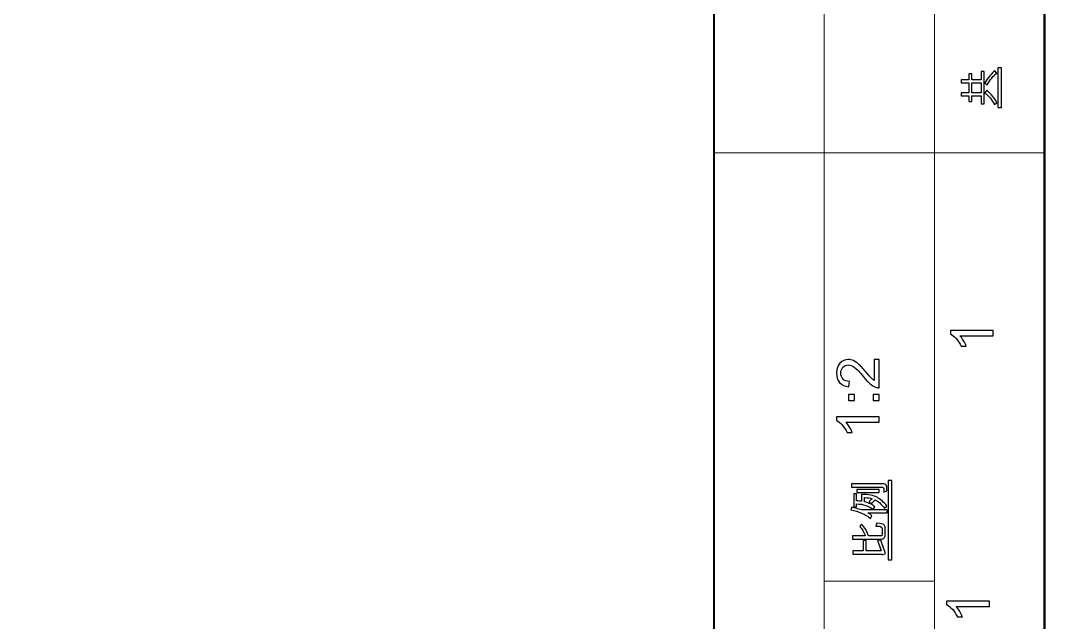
# Model space of a CAD drawing. Header units: millimetres. Extents: x -672 to 672, y -225 to 223.
# Drawn here: x -342.4 to -242, y -1.7 to 57.4 of the extents above; entities that cross this region are included whole.
import ezdxf

# ---------------------------------------------------------------- set-up
doc = ezdxf.new("R2010")
doc.units = ezdxf.units.MM
doc.header["$MEASUREMENT"] = 0
doc.layers.add('layer 1', color=7, linetype='Continuous')

msp = doc.modelspace()

# ---------------------------------------------------------------- linework, layer by layer
at = {"layer": 'layer 1', "lineweight": 40}
msp.add_open_spline([(-657.4845, 116.3825), (-657.4845, 116.3825), (-657.4845, -168.6175), (-657.4845, -168.6175), (-657.4845, -168.6175), (-241.9845, -168.6175), (-241.9845, -168.6175), (-241.9845, -168.6175), (-241.9845, 116.3825), (-241.9845, 116.3825), (-241.9845, 116.3825), (-657.4845, 116.3825), (-657.4845, 116.3825)], degree=3, knots=[0, 0, 0, 0, 0.25, 0.25, 0.25, 0.5, 0.5, 0.5, 0.75, 0.75, 0.75, 1, 1, 1, 1], dxfattribs=at)
for points in [[(-274.3845, -99.6175), (-274.3845, -99.6175), (-274.3845, 116.3825), (-274.3845, 116.3825)], [(-241.9845, -99.6175), (-241.9845, -99.6175), (-241.9845, 116.3825), (-241.9845, 116.3825)]]:
    msp.add_open_spline(points, degree=3, dxfattribs=at)
at = {"layer": 'layer 1', "lineweight": 9}
for points in [[(-263.5845, -99.6175), (-263.5845, -99.6175), (-263.5845, 116.3825), (-263.5845, 116.3825)], [(-252.7845, -99.6175), (-252.7845, -99.6175), (-252.7845, 116.3825), (-252.7845, 116.3825)], [(-274.3845, 44.3825), (-274.3845, 44.3825), (-241.9845, 44.3825), (-241.9845, 44.3825)], [(-263.5845, 2.3825), (-263.5845, 2.3825), (-252.7845, 2.3825), (-252.7845, 2.3825)]]:
    msp.add_open_spline(points, degree=3, dxfattribs=at)
at = {"layer": 'layer 1'}
for points, knots in [([(-248.2093, 52.3584), (-248.2093, 52.3584), (-247.9131, 52.3493), (-247.9131, 52.3493), (-247.9131, 52.3493), (-247.9131, 49.1798), (-247.9131, 49.1798), (-247.9131, 49.1798), (-248.2093, 49.1798), (-248.2093, 49.1798), (-248.2093, 49.1798), (-248.2093, 49.9738), (-248.2093, 49.9738), (-248.2093, 49.9738), (-249.0999, 49.966), (-249.0999, 49.966), (-249.0999, 49.966), (-249.0999, 49.406), (-249.0999, 49.406), (-249.0999, 49.406), (-249.3961, 49.406), (-249.3961, 49.406), (-249.3961, 49.406), (-249.3961, 49.981), (-249.3961, 49.981), (-249.3961, 49.981), (-250.1427, 49.981), (-250.1427, 49.981), (-250.1427, 49.981), (-250.1427, 50.2772), (-250.1427, 50.2772), (-250.1427, 50.2772), (-249.3961, 50.2772), (-249.3961, 50.2772), (-249.3961, 50.2772), (-249.3961, 51.2494), (-249.3961, 51.2494), (-249.3961, 51.2494), (-250.1427, 51.2494), (-250.1427, 51.2494), (-250.1427, 51.2494), (-250.1427, 51.5573), (-250.1427, 51.5573), (-250.1427, 51.5573), (-249.3961, 51.5573), (-249.3961, 51.5573), (-249.3961, 51.5573), (-249.3961, 52.1211), (-249.3961, 52.1211), (-249.3961, 52.1211), (-249.0999, 52.1211), (-249.0999, 52.1211), (-249.0999, 52.1211), (-249.0999, 51.5573), (-249.0999, 51.5573), (-249.0999, 51.5573), (-248.2093, 51.5573), (-248.2093, 51.5573), (-248.2093, 51.5573), (-248.2093, 52.3584), (-248.2093, 52.3584)], [0, 0, 0, 0, 0.05, 0.05, 0.05, 0.1, 0.1, 0.1, 0.15, 0.15, 0.15, 0.2, 0.2, 0.2, 0.25, 0.25, 0.25, 0.3, 0.3, 0.3, 0.35, 0.35, 0.35, 0.4, 0.4, 0.4, 0.45, 0.45, 0.45, 0.5, 0.5, 0.5, 0.55, 0.55, 0.55, 0.6, 0.6, 0.6, 0.65, 0.65, 0.65, 0.7, 0.7, 0.7, 0.75, 0.75, 0.75, 0.8, 0.8, 0.8, 0.85, 0.85, 0.85, 0.9, 0.9, 0.9, 0.95, 0.95, 0.95, 1, 1, 1, 1]), ([(-246.8514, 52.4232), (-246.8514, 52.4232), (-246.6693, 52.1989), (-246.6693, 52.1989), (-247.0012, 51.9397), (-247.3175, 51.554), (-247.6189, 51.0426), (-247.6189, 51.0426), (-247.8353, 51.2533), (-247.8353, 51.2533), (-247.5203, 51.7776), (-247.1924, 52.1672), (-246.8514, 52.4232)], [0, 0, 0, 0, 0.25, 0.25, 0.25, 0.5, 0.5, 0.5, 0.75, 0.75, 0.75, 1, 1, 1, 1]), ([(-246.5647, 48.8266), (-246.5647, 48.8266), (-246.5647, 52.7155), (-246.5647, 52.7155), (-246.5647, 52.7155), (-246.2112, 52.7155), (-246.2112, 52.7155), (-246.2112, 52.7155), (-246.2112, 48.8266), (-246.2112, 48.8266), (-246.2112, 48.8266), (-246.5647, 48.8266), (-246.5647, 48.8266)], [0, 0, 0, 0, 0.25, 0.25, 0.25, 0.5, 0.5, 0.5, 0.75, 0.75, 0.75, 1, 1, 1, 1]), ([(-248.2093, 51.2494), (-248.2093, 51.2494), (-249.0999, 51.2494), (-249.0999, 51.2494), (-249.0999, 51.2494), (-249.0999, 50.2772), (-249.0999, 50.2772), (-249.0999, 50.2772), (-248.2093, 50.2772), (-248.2093, 50.2772), (-248.2093, 50.2772), (-248.2093, 51.2494), (-248.2093, 51.2494)], [0, 0, 0, 0, 0.25, 0.25, 0.25, 0.5, 0.5, 0.5, 0.75, 0.75, 0.75, 1, 1, 1, 1]), ([(-247.6415, 50.5144), (-247.2073, 50.1372), (-246.8761, 49.7282), (-246.6466, 49.2861), (-246.6466, 49.2861), (-246.8955, 49.1189), (-246.8955, 49.1189), (-247.112, 49.5545), (-247.4251, 49.9356), (-247.8353, 50.2623), (-247.8353, 50.2623), (-247.6415, 50.5144), (-247.6415, 50.5144)], [0, 0, 0, 0, 0.25, 0.25, 0.25, 0.5, 0.5, 0.5, 0.75, 0.75, 0.75, 1, 1, 1, 1]), ([(-247.0132, 26.9658), (-247.0132, 26.9658), (-247.0132, 26.4525), (-247.0132, 26.4525), (-247.0132, 26.4525), (-250.2818, 26.4525), (-250.2818, 26.4525), (-250.1632, 26.329), (-250.0455, 26.1666), (-249.9279, 25.9663), (-249.8103, 25.7661), (-249.7218, 25.5852), (-249.6635, 25.4258), (-249.6635, 25.4258), (-250.1593, 25.4258), (-250.1593, 25.4258), (-250.2935, 25.7126), (-250.4568, 25.9634), (-250.6493, 26.1783), (-250.8408, 26.3932), (-251.0265, 26.5458), (-251.2073, 26.6352), (-251.2073, 26.6352), (-251.2073, 26.9658), (-251.2073, 26.9658), (-251.2073, 26.9658), (-247.0132, 26.9658), (-247.0132, 26.9658)], [0, 0, 0, 0, 0.11111111, 0.11111111, 0.11111111, 0.22222222, 0.22222222, 0.22222222, 0.33333333, 0.33333333, 0.33333333, 0.44444444, 0.44444444, 0.44444444, 0.55555556, 0.55555556, 0.55555556, 0.66666667, 0.66666667, 0.66666667, 0.77777778, 0.77777778, 0.77777778, 0.88888889, 0.88888889, 0.88888889, 1, 1, 1, 1]), ([(-258.6745, 24.1253), (-258.6745, 24.1253), (-258.1845, 24.1253), (-258.1845, 24.1253), (-258.1845, 24.1253), (-258.1845, 21.3604), (-258.1845, 21.3604), (-258.308, 21.3565), (-258.4266, 21.3769), (-258.5413, 21.4206), (-258.7289, 21.4916), (-258.9146, 21.6054), (-259.0964, 21.7619), (-259.2782, 21.9184), (-259.4882, 22.142), (-259.7264, 22.4327), (-260.0988, 22.8848), (-260.3934, 23.192), (-260.6112, 23.3524), (-260.8289, 23.5138), (-261.035, 23.5945), (-261.2295, 23.5945), (-261.4327, 23.5945), (-261.6038, 23.5216), (-261.7438, 23.3758), (-261.8828, 23.2299), (-261.9528, 23.0394), (-261.9528, 22.8051), (-261.9528, 22.5572), (-261.8789, 22.3588), (-261.7311, 22.2101), (-261.5843, 22.0613), (-261.3802, 21.9865), (-261.1186, 21.9845), (-261.1186, 21.9845), (-261.1711, 21.4595), (-261.1711, 21.4595), (-261.5639, 21.4955), (-261.8634, 21.6316), (-262.0695, 21.8669), (-262.2756, 22.1031), (-262.3786, 22.4191), (-262.3786, 22.8167), (-262.3786, 23.2173), (-262.2678, 23.5352), (-262.0452, 23.7685), (-261.8225, 24.0029), (-261.5464, 24.1195), (-261.2178, 24.1195), (-261.0506, 24.1195), (-260.8863, 24.0855), (-260.7249, 24.0165), (-260.5625, 23.9484), (-260.3924, 23.8347), (-260.2135, 23.6762), (-260.0356, 23.5167), (-259.7896, 23.2533), (-259.4785, 22.8858), (-259.2199, 22.5776), (-259.0449, 22.3792), (-258.9526, 22.2917), (-258.8602, 22.2042), (-258.7678, 22.1323), (-258.6745, 22.0749), (-258.6745, 22.0749), (-258.6745, 24.1253), (-258.6745, 24.1253)], [0, 0, 0, 0, 0.04545455, 0.04545455, 0.04545455, 0.09090909, 0.09090909, 0.09090909, 0.13636364, 0.13636364, 0.13636364, 0.18181818, 0.18181818, 0.18181818, 0.22727273, 0.22727273, 0.22727273, 0.27272727, 0.27272727, 0.27272727, 0.31818182, 0.31818182, 0.31818182, 0.36363636, 0.36363636, 0.36363636, 0.40909091, 0.40909091, 0.40909091, 0.45454545, 0.45454545, 0.45454545, 0.5, 0.5, 0.5, 0.54545455, 0.54545455, 0.54545455, 0.59090909, 0.59090909, 0.59090909, 0.63636364, 0.63636364, 0.63636364, 0.68181818, 0.68181818, 0.68181818, 0.72727273, 0.72727273, 0.72727273, 0.77272727, 0.77272727, 0.77272727, 0.81818182, 0.81818182, 0.81818182, 0.86363636, 0.86363636, 0.86363636, 0.90909091, 0.90909091, 0.90909091, 0.95454545, 0.95454545, 0.95454545, 1, 1, 1, 1]), ([(-260.6287, 20.0955), (-260.6287, 20.0955), (-261.212, 20.0955), (-261.212, 20.0955), (-261.212, 20.0955), (-261.212, 20.6788), (-261.212, 20.6788), (-261.212, 20.6788), (-260.6287, 20.6788), (-260.6287, 20.6788), (-260.6287, 20.6788), (-260.6287, 20.0955), (-260.6287, 20.0955)], [0, 0, 0, 0, 0.25, 0.25, 0.25, 0.5, 0.5, 0.5, 0.75, 0.75, 0.75, 1, 1, 1, 1]), ([(-258.1845, 20.0955), (-258.1845, 20.0955), (-258.7678, 20.0955), (-258.7678, 20.0955), (-258.7678, 20.0955), (-258.7678, 20.6788), (-258.7678, 20.6788), (-258.7678, 20.6788), (-258.1845, 20.6788), (-258.1845, 20.6788), (-258.1845, 20.6788), (-258.1845, 20.0955), (-258.1845, 20.0955)], [0, 0, 0, 0, 0.25, 0.25, 0.25, 0.5, 0.5, 0.5, 0.75, 0.75, 0.75, 1, 1, 1, 1]), ([(-258.1845, 18.4962), (-258.1845, 18.4962), (-258.1845, 17.9829), (-258.1845, 17.9829), (-258.1845, 17.9829), (-261.4531, 17.9829), (-261.4531, 17.9829), (-261.3345, 17.8594), (-261.2168, 17.697), (-261.0992, 17.4967), (-260.9816, 17.2965), (-260.8931, 17.1156), (-260.8348, 16.9562), (-260.8348, 16.9562), (-261.3306, 16.9562), (-261.3306, 16.9562), (-261.4648, 17.243), (-261.6281, 17.4938), (-261.8206, 17.7087), (-262.0121, 17.9236), (-262.1978, 18.0762), (-262.3786, 18.1656), (-262.3786, 18.1656), (-262.3786, 18.4962), (-262.3786, 18.4962), (-262.3786, 18.4962), (-258.1845, 18.4962), (-258.1845, 18.4962)], [0, 0, 0, 0, 0.11111111, 0.11111111, 0.11111111, 0.22222222, 0.22222222, 0.22222222, 0.33333333, 0.33333333, 0.33333333, 0.44444444, 0.44444444, 0.44444444, 0.55555556, 0.55555556, 0.55555556, 0.66666667, 0.66666667, 0.66666667, 0.77777778, 0.77777778, 0.77777778, 0.88888889, 0.88888889, 0.88888889, 1, 1, 1, 1]), ([(-257.318, 4.4936), (-257.318, 4.4936), (-257.318, 12.2714), (-257.318, 12.2714), (-257.318, 12.2714), (-256.9645, 12.2714), (-256.9645, 12.2714), (-256.9645, 12.2714), (-256.9645, 4.4936), (-256.9645, 4.4936), (-256.9645, 4.4936), (-257.318, 4.4936), (-257.318, 4.4936)], [0, 0, 0, 0, 0.25, 0.25, 0.25, 0.5, 0.5, 0.5, 0.75, 0.75, 0.75, 1, 1, 1, 1]), ([(-257.7532, 11.9259), (-257.5341, 11.9259), (-257.4265, 11.7885), (-257.4304, 11.5137), (-257.4304, 11.5137), (-257.4343, 11.2519), (-257.4343, 11.2519), (-257.4343, 11.2519), (-257.7454, 11.1242), (-257.7454, 11.1242), (-257.7454, 11.1242), (-257.7305, 11.4074), (-257.7305, 11.4074), (-257.7253, 11.467), (-257.7428, 11.5182), (-257.7836, 11.561), (-257.8238, 11.6045), (-257.8757, 11.6258), (-257.9392, 11.6258), (-257.9392, 11.6258), (-260.9071, 11.6181), (-260.9071, 11.6181), (-260.9071, 11.6181), (-260.9071, 11.9259), (-260.9071, 11.9259), (-260.9071, 11.9259), (-257.7532, 11.9259), (-257.7532, 11.9259)], [0, 0, 0, 0, 0.11111111, 0.11111111, 0.11111111, 0.22222222, 0.22222222, 0.22222222, 0.33333333, 0.33333333, 0.33333333, 0.44444444, 0.44444444, 0.44444444, 0.55555556, 0.55555556, 0.55555556, 0.66666667, 0.66666667, 0.66666667, 0.77777778, 0.77777778, 0.77777778, 0.88888889, 0.88888889, 0.88888889, 1, 1, 1, 1]), ([(-258.201, 11.3847), (-258.201, 11.3847), (-258.201, 11.0885), (-258.201, 11.0885), (-258.201, 11.0885), (-260.3697, 11.0885), (-260.3697, 11.0885), (-260.3697, 11.0885), (-260.3697, 11.3847), (-260.3697, 11.3847), (-260.3697, 11.3847), (-258.201, 11.3847), (-258.201, 11.3847)], [0, 0, 0, 0, 0.25, 0.25, 0.25, 0.5, 0.5, 0.5, 0.75, 0.75, 0.75, 1, 1, 1, 1]), ([(-260.4099, 10.9537), (-260.4099, 10.9537), (-260.4099, 10.2757), (-260.4099, 10.2757), (-260.2032, 10.2582), (-260.0372, 10.2414), (-259.9122, 10.2265), (-259.9122, 10.2265), (-259.9122, 10.8986), (-259.9122, 10.8986), (-259.2297, 10.896), (-258.726, 10.8033), (-258.4007, 10.6206), (-258.0753, 10.4371), (-257.7519, 10.1481), (-257.4304, 9.7514), (-257.4304, 9.7514), (-257.6566, 9.5407), (-257.6566, 9.5407), (-257.9891, 9.9588), (-258.3002, 10.2362), (-258.5886, 10.3743), (-258.7416, 10.2641), (-258.8667, 10.126), (-258.9626, 9.9607), (-258.9626, 9.9607), (-259.1888, 10.1409), (-259.1888, 10.1409), (-259.1292, 10.2472), (-259.0255, 10.3613), (-258.8771, 10.4825), (-259.067, 10.537), (-259.3172, 10.5758), (-259.6276, 10.5985), (-259.6276, 10.5985), (-259.6276, 10.1714), (-259.6276, 10.1714), (-259.1895, 10.0521), (-258.855, 9.8914), (-258.6249, 9.6892), (-258.6249, 9.6892), (-258.7844, 9.4098), (-258.7844, 9.4098), (-259.2057, 9.7806), (-259.7475, 9.9659), (-260.4099, 9.9659), (-260.4099, 9.9659), (-260.4099, 9.6814), (-260.4099, 9.6814), (-260.4099, 9.6814), (-260.6925, 9.6814), (-260.6925, 9.6814), (-260.6925, 9.6814), (-260.6925, 10.9537), (-260.6925, 10.9537), (-260.6925, 10.9537), (-260.4099, 10.9537), (-260.4099, 10.9537)], [0, 0, 0, 0, 0.05263158, 0.05263158, 0.05263158, 0.10526316, 0.10526316, 0.10526316, 0.15789474, 0.15789474, 0.15789474, 0.21052632, 0.21052632, 0.21052632, 0.26315789, 0.26315789, 0.26315789, 0.31578947, 0.31578947, 0.31578947, 0.36842105, 0.36842105, 0.36842105, 0.42105263, 0.42105263, 0.42105263, 0.47368421, 0.47368421, 0.47368421, 0.52631579, 0.52631579, 0.52631579, 0.57894737, 0.57894737, 0.57894737, 0.63157895, 0.63157895, 0.63157895, 0.68421053, 0.68421053, 0.68421053, 0.73684211, 0.73684211, 0.73684211, 0.78947368, 0.78947368, 0.78947368, 0.84210526, 0.84210526, 0.84210526, 0.89473684, 0.89473684, 0.89473684, 0.94736842, 0.94736842, 0.94736842, 1, 1, 1, 1]), ([(-260.8597, 9.647), (-260.7379, 9.6244), (-260.5538, 9.5751), (-260.3069, 9.4993), (-260.3069, 9.4993), (-259.9426, 9.3852), (-259.9426, 9.3852), (-259.9426, 9.3852), (-257.4265, 9.3852), (-257.4265, 9.3852), (-257.4265, 9.3852), (-257.4265, 9.0909), (-257.4265, 9.0909), (-257.4265, 9.0909), (-259.3009, 9.0909), (-259.3009, 9.0909), (-259.1959, 9.0404), (-259.0644, 8.9438), (-258.9075, 8.8019), (-258.9075, 8.8019), (-259.0559, 8.5419), (-259.0559, 8.5419), (-259.5634, 8.9645), (-260.1973, 9.2432), (-260.9583, 9.3774), (-260.9583, 9.3774), (-260.8597, 9.647), (-260.8597, 9.647)], [0, 0, 0, 0, 0.11111111, 0.11111111, 0.11111111, 0.22222222, 0.22222222, 0.22222222, 0.33333333, 0.33333333, 0.33333333, 0.44444444, 0.44444444, 0.44444444, 0.55555556, 0.55555556, 0.55555556, 0.66666667, 0.66666667, 0.66666667, 0.77777778, 0.77777778, 0.77777778, 0.88888889, 0.88888889, 0.88888889, 1, 1, 1, 1]), ([(-258.4214, 8.0941), (-258.0364, 8.0506), (-257.8044, 7.9917), (-257.7246, 7.9165), (-257.6449, 7.8413), (-257.6047, 7.7538), (-257.6047, 7.6553), (-257.6047, 7.6553), (-257.6047, 6.9319), (-257.6047, 6.9319), (-257.6047, 6.814), (-257.6384, 6.7174), (-257.7046, 6.6416), (-257.7713, 6.5651), (-257.8549, 6.5275), (-257.9567, 6.5275), (-257.9567, 6.5275), (-260.8027, 6.5275), (-260.8027, 6.5275), (-260.8027, 6.5275), (-260.8027, 6.8347), (-260.8027, 6.8347), (-260.8027, 6.8347), (-259.5531, 6.8347), (-259.5531, 6.8347), (-259.7015, 7.2158), (-259.883, 7.5231), (-260.0982, 7.7557), (-260.0982, 7.7557), (-259.9122, 7.9969), (-259.9122, 7.9969), (-259.5946, 7.6501), (-259.3697, 7.2625), (-259.2381, 6.8347), (-259.2381, 6.8347), (-258.0325, 6.8347), (-258.0325, 6.8347), (-257.9956, 6.8347), (-257.9625, 6.8477), (-257.9334, 6.8736), (-257.9042, 6.8995), (-257.8899, 6.9339), (-257.8899, 6.9754), (-257.8899, 6.9754), (-257.8899, 7.547), (-257.8899, 7.547), (-257.8899, 7.6456), (-257.9431, 7.713), (-258.05, 7.7486), (-258.1576, 7.7836), (-258.3177, 7.7998), (-258.5316, 7.7959), (-258.5316, 7.7959), (-258.4214, 8.0941), (-258.4214, 8.0941)], [0, 0, 0, 0, 0.05555556, 0.05555556, 0.05555556, 0.11111111, 0.11111111, 0.11111111, 0.16666667, 0.16666667, 0.16666667, 0.22222222, 0.22222222, 0.22222222, 0.27777778, 0.27777778, 0.27777778, 0.33333333, 0.33333333, 0.33333333, 0.38888889, 0.38888889, 0.38888889, 0.44444444, 0.44444444, 0.44444444, 0.5, 0.5, 0.5, 0.55555556, 0.55555556, 0.55555556, 0.61111111, 0.61111111, 0.61111111, 0.66666667, 0.66666667, 0.66666667, 0.72222222, 0.72222222, 0.72222222, 0.77777778, 0.77777778, 0.77777778, 0.83333333, 0.83333333, 0.83333333, 0.88888889, 0.88888889, 0.88888889, 0.94444444, 0.94444444, 0.94444444, 1, 1, 1, 1]), ([(-258.0377, 6.4037), (-258.0377, 6.4037), (-257.5749, 5.1087), (-257.5749, 5.1087), (-257.5749, 5.1087), (-257.8575, 4.9914), (-257.8575, 4.9914), (-257.9016, 5.0329), (-257.9735, 5.0536), (-258.0721, 5.0536), (-258.0721, 5.0536), (-260.7859, 5.0536), (-260.7859, 5.0536), (-260.7859, 5.0536), (-260.7859, 5.3615), (-260.7859, 5.3615), (-260.7859, 5.3615), (-259.7676, 5.3615), (-259.7676, 5.3615), (-259.7676, 5.3615), (-259.7676, 6.3713), (-259.7676, 6.3713), (-259.7676, 6.3713), (-259.4831, 6.3713), (-259.4831, 6.3713), (-259.4831, 6.3713), (-259.4831, 5.3615), (-259.4831, 5.3615), (-259.4831, 5.3615), (-258.0059, 5.3615), (-258.0059, 5.3615), (-258.0059, 5.3615), (-258.3475, 6.4037), (-258.3475, 6.4037), (-258.3475, 6.4037), (-258.0377, 6.4037), (-258.0377, 6.4037)], [0, 0, 0, 0, 0.08333333, 0.08333333, 0.08333333, 0.16666667, 0.16666667, 0.16666667, 0.25, 0.25, 0.25, 0.33333333, 0.33333333, 0.33333333, 0.41666667, 0.41666667, 0.41666667, 0.5, 0.5, 0.5, 0.58333333, 0.58333333, 0.58333333, 0.66666667, 0.66666667, 0.66666667, 0.75, 0.75, 0.75, 0.83333333, 0.83333333, 0.83333333, 0.91666667, 0.91666667, 0.91666667, 1, 1, 1, 1]), ([(-247.3845, 0.4345), (-247.3845, 0.4345), (-247.3845, -0.0788), (-247.3845, -0.0788), (-247.3845, -0.0788), (-250.6531, -0.0788), (-250.6531, -0.0788), (-250.5345, -0.2023), (-250.4168, -0.3647), (-250.2992, -0.565), (-250.1816, -0.7652), (-250.0931, -0.9461), (-250.0348, -1.1055), (-250.0348, -1.1055), (-250.5306, -1.1055), (-250.5306, -1.1055), (-250.6648, -0.8187), (-250.8281, -0.5679), (-251.0206, -0.353), (-251.2121, -0.1381), (-251.3978, 0.0145), (-251.5786, 0.1039), (-251.5786, 0.1039), (-251.5786, 0.4345), (-251.5786, 0.4345), (-251.5786, 0.4345), (-247.3845, 0.4345), (-247.3845, 0.4345)], [0, 0, 0, 0, 0.11111111, 0.11111111, 0.11111111, 0.22222222, 0.22222222, 0.22222222, 0.33333333, 0.33333333, 0.33333333, 0.44444444, 0.44444444, 0.44444444, 0.55555556, 0.55555556, 0.55555556, 0.66666667, 0.66666667, 0.66666667, 0.77777778, 0.77777778, 0.77777778, 0.88888889, 0.88888889, 0.88888889, 1, 1, 1, 1])]:
    msp.add_open_spline(points, degree=3, knots=knots, dxfattribs=at)

doc.saveas('drawing.dxf')
